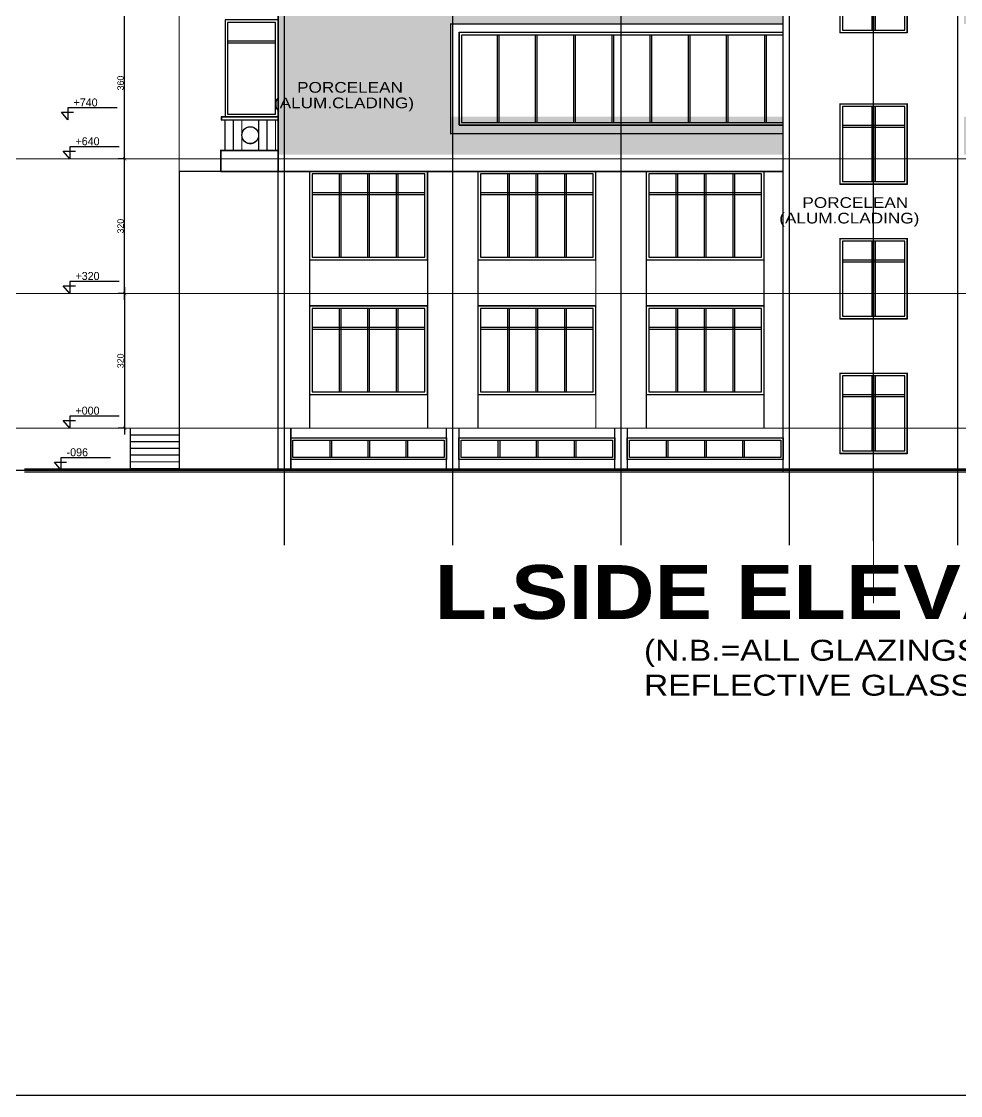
# Model space of a CAD drawing. Extents: x 250879 to 348495, y -51522 to -9360.
# Drawn here: x 299606 to 301838, y -31243 to -28691 of the extents above; entities that cross this region are included whole.
import ezdxf

# ---------------------------------------------------------------- set-up
doc = ezdxf.new("R2010")
doc.units = 0
doc.layers.get('0').update_dxf_attribs({"linetype": 'CONTINUOUS'})
doc.layers.get('DEFPOINTS').update_dxf_attribs({"color": 9, "linetype": 'CONTINUOUS'})
doc.layers.add('A-text function', color=30, linetype='CONTINUOUS', lineweight=20)
doc.layers.add('VIS', color=8, linetype='CONTINUOUS', lineweight=18)
for name, color, linetype in [('AXIS', 1, 'CONTINUOUS'), ('CURTAIN', 150, 'CONTINUOUS'), ('DOOR', 4, 'CONTINUOUS'), ('TEXT', 3, 'CONTINUOUS'), ('WALL', 7, 'CONTINUOUS')]:
    doc.layers.add(name, color=color, linetype=linetype)
doc.styles.add('ARIAL', font='BOD_CR.TTF', dxfattribs={"width": 1.2})
doc.styles.get("Standard").update_dxf_attribs({"font": 'sanss___.ttf', "height": 15})
doc.styles.add('VITA', font='vinet.ttf')
doc.dimstyles.new('STANDARD$0', dxfattribs={"dimscale": 0, "dimtxt": 12, "dimasz": 8, "dimexe": 15, "dimexo": 0.0625, "dimgap": 2, "dimtad": 1, "dimdec": 0, "dimzin": 0, "dimdsep": 46, "dimtxsty": 'Standard', "dimblk1": 'ARCHTICK', "dimblk2": 'ARCHTICK', "dimsah": 1, "dimcen": 0.09, "dimdle": 15, "dimclrd": 3, "dimclre": 3, "dimclrt": 3, "dimazin": 0, "dimtfac": 1, "dimtdec": 0, "dimtofl": 0, "dimtmove": 1, "dimatfit": 3, "dimldrblk": 'ARCHTICK', "dimfxl": 1.0455, "dimfxlon": 1, "dimtolj": 1, "dimtzin": 0, "dimarcsym": 0})

# ---------------------------------------------------------------- blocks, each defined once
blk = doc.blocks.new('_ARCHTICK')
at = {"color": 0, "linetype": 'ByBlock', "const_width": 0.15}
blk.add_lwpolyline([(-0.5, -0.5), (0.5, 0.5)], dxfattribs=at)
blk = doc.blocks.new('*D254')
at = {"layer": 'DEFPOINTS', "color": 0, "linetype": 'Continuous', "transparency": 16777216}
for p in [(299851.4, -29017), (299872.2, -29017), (299872.2, -29337)]:
    blk.add_point(p, dxfattribs=at)
at = {"layer": 'WALL', "color": 3, "linetype": 'Continuous', "lineweight": -2, "transparency": 16777216}
for p, q in [((299851.4, -29352), (299851.4, -29002)), ((299852.4, -29017), (299836.4, -29017)), ((299852.4, -29337), (299836.4, -29337))]:
    blk.add_line(p, q, dxfattribs=at)
at = {"layer": 'WALL', "color": 3, "linetype": 'Continuous', "lineweight": -2, "transparency": 16777216, "xscale": 8, "yscale": 8, "zscale": 8}
for p, rotation in [((299851.4, -29017), 90), ((299851.4, -29337), 270)]:
    blk.add_blockref('_ARCHTICK', p, dxfattribs=dict(at, rotation=rotation))
at = {"layer": 'WALL', "color": 3, "linetype": 'Continuous', "transparency": 16777216, "insert": (299841.7, -29177), "char_height": 15, "attachment_point": 5, "rotation": 90}
blk.add_mtext('\\A1;320', dxfattribs=at)
blk = doc.blocks.new('*D255')
at = {"layer": 'DEFPOINTS', "color": 0, "linetype": 'Continuous', "transparency": 16777216}
for p in [(299812.8, -28657), (299851.4, -28657), (299872.2, -29017)]:
    blk.add_point(p, dxfattribs=at)
at = {"layer": 'WALL', "color": 3, "linetype": 'Continuous', "lineweight": -2, "transparency": 16777216}
for p, q in [((299850.3, -28657), (299866.4, -28657)), ((299851.4, -29032), (299851.4, -28642)), ((299852.4, -29017), (299836.4, -29017))]:
    blk.add_line(p, q, dxfattribs=at)
at = {"layer": 'WALL', "color": 3, "linetype": 'Continuous', "lineweight": -2, "transparency": 16777216, "xscale": 8, "yscale": 8, "zscale": 8}
for p, rotation in [((299851.4, -28657), 90), ((299851.4, -29017), 270)]:
    blk.add_blockref('_ARCHTICK', p, dxfattribs=dict(at, rotation=rotation))
at = {"layer": 'WALL', "color": 3, "linetype": 'Continuous', "transparency": 16777216, "insert": (299841.7, -28837), "char_height": 15, "attachment_point": 5, "rotation": 90}
blk.add_mtext('\\A1;360', dxfattribs=at)
blk = doc.blocks.new('*D253')
at = {"layer": 'DEFPOINTS', "color": 0, "linetype": 'Continuous', "transparency": 16777216}
for p in [(299851.4, -29337), (299851.4, -29657), (299851.4, -29657)]:
    blk.add_point(p, dxfattribs=at)
at = {"layer": 'WALL', "color": 3, "linetype": 'Continuous', "lineweight": -2, "transparency": 16777216}
for p, q in [((299851.4, -29337), (299836.4, -29337)), ((299851.4, -29322), (299851.4, -29672)), ((299851.4, -29657), (299836.4, -29657))]:
    blk.add_line(p, q, dxfattribs=at)
at = {"layer": 'WALL', "color": 3, "linetype": 'Continuous', "lineweight": -2, "transparency": 16777216, "xscale": 8, "yscale": 8, "zscale": 8}
for p, rotation in [((299851.4, -29337), 90), ((299851.4, -29657), 270)]:
    blk.add_blockref('_ARCHTICK', p, dxfattribs=dict(at, rotation=rotation))
at = {"layer": 'WALL', "color": 3, "linetype": 'Continuous', "transparency": 16777216, "insert": (299841.7, -29497), "char_height": 15, "attachment_point": 5, "rotation": 90}
blk.add_mtext('\\A1;320', dxfattribs=at)
blk = doc.blocks.new('LIME')
at = {"layer": 'DOOR'}
for p, q in [((244475.4, -28849), (244460, -28830.9)), ((244460, -28830.9), (244489, -28830.9)), ((244593, -28820.3), (244475.4, -28820.3)), ((244475.4, -28820.3), (244475.4, -28849))]:
    blk.add_line(p, q, dxfattribs=at)

msp = doc.modelspace()

# ---------------------------------------------------------------- hatches: boundary and pattern name
at = {"layer": 'WALL', "linetype": 'Continuous'}
h = msp.add_hatch(dxfattribs=at)
h.set_pattern_fill('DOTS', color=30, scale=10, style=0)
h.set_pattern_definition([(180, (534678.427, 6740.546), (-7.9375, 15.875), [0, -15.875])])
h.paths.add_polyline_path([(301416.1812, -29007.00774), (301416.1812, -28597.00774), (300626.1812, -28597.00774), (300626.1812, -26767.00774), (300216.1812, -26767.00774), (300216.1812, -29007.00774)])
h.paths.add_polyline_path([(301846.34579, -28597.00774), (301846.34579, -29007.00774), (303051.51037, -29007.00774), (303051.51037, -26767.00774), (302636.34579, -26767.00774), (302636.34579, -28597.00774)])
h.paths.add_polyline_path([(301416.1812, -28917.00774), (301416.1812, -28697.00774), (300626.1812, -28697.00774), (300626.1812, -28917.00774)])
h.paths.add_polyline_path([(301846.34579, -28697.00774), (301846.34579, -28917.00774), (302636.34579, -28917.00774), (302636.34579, -28697.00774)])

# ---------------------------------------------------------------- linework, layer by layer
at = {"layer": 'AXIS'}
for p, q in [((301631.1812, -29924.53095), (301631.1812, -25139.87937)), ((300231.1812, -29935.19605), (300231.1812, -25772.96771)), ((300631.1812, -29935.19605), (300631.1812, -25772.96771)), ((301031.1812, -29935.19605), (301031.1812, -25772.96771)), ((301431.1812, -29935.19605), (301431.1812, -25772.96771)), ((301831.1812, -29935.19605), (301831.1812, -25771.29551))]:
    msp.add_line(p, q, dxfattribs=at)
at = {"layer": 'CURTAIN', "linetype": 'Continuous'}
for p, q in [((301627.26349, -28533.00774), (301627.26349, -28711.00774)), ((301631.26349, -28533.00774), (301631.26349, -28711.00774)), ((301635.26349, -28533.00774), (301635.26349, -28711.00774)), ((300736.45775, -28723.00774), (300736.45775, -28931.00774)), ((300740.45775, -28723.00774), (300740.45775, -28931.00774)), ((300827.26349, -28723.00774), (300827.26349, -28931.00774)), ((300831.26349, -28723.00774), (300831.26349, -28931.00774)), ((300918.06924, -28723.00774), (300918.06924, -28931.00774)), ((300922.06924, -28723.00774), (300922.06924, -28931.00774)), ((301008.87498, -28723.00774), (301008.87498, -28931.00774)), ((301012.87498, -28723.00774), (301012.87498, -28931.00774)), ((301099.68073, -28723.00774), (301099.68073, -28931.00774)), ((301103.68073, -28723.00774), (301103.68073, -28931.00774)), ((301190.48647, -28723.00774), (301190.48647, -28931.00774)), ((301194.48647, -28723.00774), (301194.48647, -28931.00774)), ((301281.29222, -28723.00774), (301281.29222, -28931.00774)), ((301285.29222, -28723.00774), (301285.29222, -28931.00774)), ((301372.09796, -28723.00774), (301372.09796, -28931.00774)), ((301376.09796, -28723.00774), (301376.09796, -28931.00774)), ((300095.95326, -28736.85035), (300210.1812, -28736.85035)), ((300095.95326, -28741.85035), (300210.1812, -28741.85035)), ((301627.26349, -28893.00774), (301627.26349, -29071.00774)), ((301631.26349, -28893.00774), (301631.26349, -29071.00774)), ((301635.26349, -28893.00774), (301635.26349, -29071.00774)), ((301557.26349, -28936.85035), (301705.26349, -28936.85035)), ((301557.26349, -28941.85035), (301705.26349, -28941.85035)), ((299981.01662, -29047.00774), (299981.01662, -29757.00774)), ((300361.29848, -29053.00774), (300361.29848, -29251.00774)), ((300365.29848, -29053.00774), (300365.29848, -29251.00774)), ((300428.59891, -29053.00774), (300428.59891, -29251.00774)), ((300432.59891, -29053.00774), (300432.59891, -29251.00774)), ((300496.89934, -29053.00774), (300496.89934, -29251.00774)), ((300500.89934, -29053.00774), (300500.89934, -29251.00774)), ((300761.29848, -29053.00774), (300761.29848, -29251.00774)), ((300765.29848, -29053.00774), (300765.29848, -29251.00774)), ((300828.59891, -29053.00774), (300828.59891, -29251.00774)), ((300832.59891, -29053.00774), (300832.59891, -29251.00774)), ((300896.89934, -29053.00774), (300896.89934, -29251.00774)), ((300900.89934, -29053.00774), (300900.89934, -29251.00774)), ((301161.29848, -29053.00774), (301161.29848, -29251.00774)), ((301165.29848, -29053.00774), (301165.29848, -29251.00774)), ((301228.59891, -29053.00774), (301228.59891, -29251.00774)), ((301232.59891, -29053.00774), (301232.59891, -29251.00774)), ((301296.89934, -29053.00774), (301296.89934, -29251.00774)), ((301300.89934, -29053.00774), (301300.89934, -29251.00774)), ((300297.01662, -29096.85035), (300565.1812, -29096.85035)), ((300297.01662, -29101.85035), (300565.1812, -29101.85035)), ((300697.01662, -29096.85035), (300965.1812, -29096.85035)), ((300697.01662, -29101.85035), (300965.1812, -29101.85035)), ((301097.01662, -29096.85035), (301365.1812, -29096.85035)), ((301097.01662, -29101.85035), (301365.1812, -29101.85035)), ((301627.26349, -29213.00774), (301627.26349, -29391.00774)), ((301631.26349, -29213.00774), (301631.26349, -29391.00774)), ((301635.26349, -29213.00774), (301635.26349, -29391.00774)), ((301557.26349, -29256.85035), (301705.26349, -29256.85035)), ((301557.26349, -29261.85035), (301705.26349, -29261.85035)), ((300361.29848, -29373.00774), (300361.29848, -29571.00774)), ((300365.29848, -29373.00774), (300365.29848, -29571.00774)), ((300428.59891, -29373.00774), (300428.59891, -29571.00774)), ((300432.59891, -29373.00774), (300432.59891, -29571.00774)), ((300496.89934, -29373.00774), (300496.89934, -29571.00774)), ((300500.89934, -29373.00774), (300500.89934, -29571.00774)), ((300761.29848, -29373.00774), (300761.29848, -29571.00774)), ((300765.29848, -29373.00774), (300765.29848, -29571.00774)), ((300828.59891, -29373.00774), (300828.59891, -29571.00774)), ((300832.59891, -29373.00774), (300832.59891, -29571.00774)), ((300896.89934, -29373.00774), (300896.89934, -29571.00774)), ((300900.89934, -29373.00774), (300900.89934, -29571.00774)), ((301161.29848, -29373.00774), (301161.29848, -29571.00774)), ((301165.29848, -29373.00774), (301165.29848, -29571.00774)), ((301228.59891, -29373.00774), (301228.59891, -29571.00774)), ((301232.59891, -29373.00774), (301232.59891, -29571.00774)), ((301296.89934, -29373.00774), (301296.89934, -29571.00774)), ((301300.89934, -29373.00774), (301300.89934, -29571.00774)), ((300297.01662, -29416.85035), (300565.1812, -29416.85035)), ((300297.01662, -29421.85035), (300565.1812, -29421.85035)), ((300357.09891, -29416.85035), (300505.09891, -29416.85035)), ((300357.09891, -29421.85035), (300505.09891, -29421.85035)), ((300697.01662, -29416.85035), (300965.1812, -29416.85035)), ((300697.01662, -29421.85035), (300965.1812, -29421.85035)), ((300757.09891, -29416.85035), (300905.09891, -29416.85035)), ((300757.09891, -29421.85035), (300905.09891, -29421.85035)), ((301097.01662, -29416.85035), (301365.1812, -29416.85035)), ((301097.01662, -29421.85035), (301365.1812, -29421.85035)), ((301157.09891, -29416.85035), (301305.09891, -29416.85035)), ((301157.09891, -29421.85035), (301305.09891, -29421.85035)), ((301627.26349, -29533.00774), (301627.26349, -29711.00774)), ((301631.26349, -29533.00774), (301631.26349, -29711.00774)), ((301635.26349, -29533.00774), (301635.26349, -29711.00774)), ((301557.26349, -29576.85035), (301705.26349, -29576.85035)), ((301557.26349, -29581.85035), (301705.26349, -29581.85035)), ((300338.70671, -29685.35259), (300338.70671, -29726.68449)), ((300342.70671, -29685.35259), (300342.70671, -29726.68449)), ((300429.59891, -29685.35259), (300429.59891, -29726.68449)), ((300433.59891, -29685.35259), (300433.59891, -29726.68449)), ((300519.65569, -29685.35259), (300519.65569, -29726.68449)), ((300523.65569, -29685.35259), (300523.65569, -29726.68449)), ((300738.70671, -29685.35259), (300738.70671, -29726.68449)), ((300742.70671, -29685.35259), (300742.70671, -29726.68449)), ((300829.59891, -29685.35259), (300829.59891, -29726.68449)), ((300833.59891, -29685.35259), (300833.59891, -29726.68449)), ((300919.65569, -29685.35259), (300919.65569, -29726.68449)), ((300923.65569, -29685.35259), (300923.65569, -29726.68449)), ((301138.70671, -29685.35259), (301138.70671, -29726.68449)), ((301142.70671, -29685.35259), (301142.70671, -29726.68449)), ((301229.59891, -29685.35259), (301229.59891, -29726.68449)), ((301233.59891, -29685.35259), (301233.59891, -29726.68449)), ((301319.65569, -29685.35259), (301319.65569, -29726.68449)), ((301323.65569, -29685.35259), (301323.65569, -29726.68449))]:
    msp.add_line(p, q, dxfattribs=at)
for points in [[(301705.26349, -28533.00774), (301557.26349, -28533.00774), (301557.26349, -28711.00774), (301705.26349, -28711.00774)], [(300210.1812, -28693.00774), (300095.95326, -28693.00774), (300095.95326, -28911.00774), (300210.1812, -28911.00774)], [(301705.26349, -28893.00774), (301557.26349, -28893.00774), (301557.26349, -29071.00774), (301705.26349, -29071.00774)], [(300565.1812, -29053.00774), (300297.01662, -29053.00774), (300297.01662, -29251.00774), (300565.1812, -29251.00774)], [(300965.1812, -29053.00774), (300697.01662, -29053.00774), (300697.01662, -29251.00774), (300965.1812, -29251.00774)], [(301365.1812, -29053.00774), (301097.01662, -29053.00774), (301097.01662, -29251.00774), (301365.1812, -29251.00774)], [(301705.26349, -29213.00774), (301557.26349, -29213.00774), (301557.26349, -29391.00774), (301705.26349, -29391.00774)], [(300565.1812, -29373.00774), (300297.01662, -29373.00774), (300297.01662, -29571.00774), (300565.1812, -29571.00774)], [(300965.1812, -29373.00774), (300697.01662, -29373.00774), (300697.01662, -29571.00774), (300965.1812, -29571.00774)], [(301365.1812, -29373.00774), (301097.01662, -29373.00774), (301097.01662, -29571.00774), (301365.1812, -29571.00774)], [(301705.26349, -29533.00774), (301557.26349, -29533.00774), (301557.26349, -29711.00774), (301705.26349, -29711.00774)], [(300246.01662, -29680.35259), (300616.1812, -29680.35259), (300616.1812, -29731.68449), (300246.01662, -29731.68449)], [(300251.01662, -29685.35259), (300611.1812, -29685.35259), (300611.1812, -29726.68449), (300251.01662, -29726.68449)], [(300646.01662, -29680.35259), (301016.1812, -29680.35259), (301016.1812, -29731.68449), (300646.01662, -29731.68449)], [(300651.01662, -29685.35259), (301011.1812, -29685.35259), (301011.1812, -29726.68449), (300651.01662, -29726.68449)], [(301046.01662, -29680.35259), (301416.1812, -29680.35259), (301416.1812, -29731.68449), (301046.01662, -29731.68449)], [(301051.01662, -29685.35259), (301411.1812, -29685.35259), (301411.1812, -29726.68449), (301051.01662, -29726.68449)]]:
    msp.add_lwpolyline(points, close=True, dxfattribs=at)
msp.add_lwpolyline([(301416.1812, -28723.00774), (300652.1812, -28723.00774), (300652.1812, -28931.00774), (301416.1812, -28931.00774)], dxfattribs=at)
at = {"layer": 'VIS', "ltscale": 0.0001}
for p, q in [((301631.26349, -30072.58538), (301631.26349, -26183.10463)), ((303732.78408, -29017.00774), (299470.79317, -29017.00774)), ((303678.91532, -29337.00774), (299470.79317, -29337.00774)), ((303678.91532, -29657.00774), (299470.79317, -29657.00774))]:
    msp.add_line(p, q, dxfattribs=at)
at = {"layer": 'WALL', "linetype": 'Continuous'}
for points in [[(260472.89313, -16380.03703), (311150.81778, -16380.03703), (311150.81778, -31242.63333), (260472.89313, -31242.63333)], [(301711.26349, -28527.00774), (301551.26349, -28527.00774), (301551.26349, -28717.00774), (301711.26349, -28717.00774)], [(300216.1812, -28687.00774), (300089.95326, -28687.00774), (300089.95326, -28917.00774), (300216.1812, -28917.00774)], [(301711.26349, -28887.00774), (301551.26349, -28887.00774), (301551.26349, -29077.00774), (301711.26349, -29077.00774)], [(300081.95326, -28917.00774), (300216.1812, -28917.00774), (300216.1812, -28925.00774), (300081.95326, -28925.00774)], [(300216.1812, -28997.00774), (300079.95326, -28997.00774), (300079.95326, -29047.00774), (300216.1812, -29047.00774)], [(300079.95326, -28997.00774), (300216.1812, -28997.00774), (300216.1812, -29047.00774), (300079.95326, -29047.00774)], [(300571.1812, -29047.00774), (300291.01662, -29047.00774), (300291.01662, -29257.00774), (300571.1812, -29257.00774)], [(300971.1812, -29047.00774), (300691.01662, -29047.00774), (300691.01662, -29257.00774), (300971.1812, -29257.00774)], [(301371.1812, -29047.00774), (301091.01662, -29047.00774), (301091.01662, -29257.00774), (301371.1812, -29257.00774)], [(301711.26349, -29207.00774), (301551.26349, -29207.00774), (301551.26349, -29397.00774), (301711.26349, -29397.00774)], [(300571.1812, -29367.00774), (300291.01662, -29367.00774), (300291.01662, -29577.00774), (300571.1812, -29577.00774)], [(300971.1812, -29367.00774), (300691.01662, -29367.00774), (300691.01662, -29577.00774), (300971.1812, -29577.00774)], [(301371.1812, -29367.00774), (301091.01662, -29367.00774), (301091.01662, -29577.00774), (301371.1812, -29577.00774)], [(301711.26349, -29527.00774), (301551.26349, -29527.00774), (301551.26349, -29717.00774), (301711.26349, -29717.00774)]]:
    msp.add_lwpolyline(points, close=True, dxfattribs=at)
for points in [[(301416.1812, -25997.00774), (300216.1812, -25997.00774), (300216.1812, -29047.00774), (301416.1812, -29047.00774)], [(300216.1812, -26737.00774), (300216.1812, -29047.00774), (301416.1812, -29047.00774)], [(301416.1812, -28697.00774), (300626.1812, -28697.00774), (300626.1812, -28957.00774), (301416.1812, -28957.00774)], [(301416.1812, -28717.00774), (300646.1812, -28717.00774), (300646.1812, -28937.00774), (301416.1812, -28937.00774)], [(300216.1812, -28997.00774), (300079.95326, -28997.00774), (300079.95326, -29047.00774), (300216.1812, -29047.00774)], [(300246.1812, -29657.00774), (300246.1812, -29757.00774), (300216.1812, -29757.00774), (300216.1812, -29657.00774)]]:
    msp.add_lwpolyline(points, dxfattribs=at)
at = {"layer": 'WALL', "linetype": 'Continuous', "const_width": 3}
for points in [[(301416.1812, -29761.00774), (301416.1812, -25993.40573)], [(299981.01662, -26447.00774), (299981.01662, -29047.00774), (300216.1812, -29047.00774)], [(301416.1812, -29047.00774), (300216.1812, -29047.00774), (300216.1812, -26737.00774)], [(300216.1812, -26737.00774), (300216.1812, -29047.00774), (301416.1812, -29047.00774)], [(301551.26349, -28527.00774), (301551.26349, -28717.00774)], [(301551.26349, -28527.00774), (301711.26349, -28527.00774), (301711.26349, -28717.00774), (301551.26349, -28717.00774), (301551.26349, -28527.00774)], [(301711.26349, -28527.00774), (301711.26349, -28717.00774)], [(301416.1812, -28697.00774), (300626.1812, -28697.00774), (300626.1812, -28957.00774), (301416.1812, -28957.00774)], [(300646.1812, -28717.00774), (300646.1812, -28717.00774), (301416.1812, -28717.00774)], [(301416.1812, -28717.00774), (300646.1812, -28717.00774), (300646.1812, -28937.00774)], [(301551.26349, -28887.00774), (301551.26349, -29077.00774)], [(301551.26349, -28887.00774), (301711.26349, -28887.00774), (301711.26349, -29077.00774), (301551.26349, -29077.00774), (301551.26349, -28887.00774)], [(301711.26349, -28887.00774), (301711.26349, -29077.00774)], [(300089.95326, -28917.00774), (300216.1812, -28917.00774)], [(300089.95326, -28925.00774), (300089.95326, -28997.00774)], [(300089.95326, -28997.00774), (300089.95326, -28925.00774)], [(300089.95326, -28925.00774), (300089.95326, -28997.00774)], [(300089.95326, -28925.00774), (300089.95326, -28997.00774)], [(300089.95326, -28925.00774), (300216.1812, -28925.00774)], [(300646.1812, -28937.00774), (300646.1812, -28937.00774), (301416.1812, -28937.00774)], [(300089.95326, -29047.00774), (300079.95326, -29047.00774), (300079.95326, -28997.00774), (300216.1812, -28997.00774)], [(299981.01662, -29047.00774), (299981.01662, -29753.92907)], [(300216.1812, -29047.00774), (300079.95326, -29047.00774)], [(300216.1812, -29047.00774), (300216.1812, -29757.00774)], [(300291.01662, -29047.00774), (300291.01662, -29657.00774)], [(300291.01662, -29047.00774), (300291.01662, -29257.00774)], [(300291.01662, -29047.00774), (300291.01662, -29257.00774)], [(300571.1812, -29047.00774), (300571.1812, -29257.00774)], [(300571.34579, -29047.00774), (300571.34579, -29657.00774)], [(300691.01662, -29047.00774), (300691.01662, -29657.00774)], [(300691.01662, -29047.00774), (300691.01662, -29257.00774)], [(300691.01662, -29047.00774), (300691.01662, -29257.00774)], [(300971.1812, -29047.00774), (300971.1812, -29657.00774)], [(300971.1812, -29047.00774), (300971.1812, -29257.00774)], [(301091.01662, -29047.00774), (301091.01662, -29657.00774)], [(301091.01662, -29047.00774), (301091.01662, -29257.00774)], [(301091.01662, -29047.00774), (301091.01662, -29257.00774)], [(301371.1812, -29047.00774), (301371.1812, -29257.00774)], [(301371.1812, -29047.00774), (301371.1812, -29657.00774)], [(301551.26349, -29207.00774), (301551.26349, -29397.00774)], [(301551.26349, -29207.00774), (301711.26349, -29207.00774), (301711.26349, -29397.00774), (301551.26349, -29397.00774), (301551.26349, -29207.00774)], [(301711.26349, -29207.00774), (301711.26349, -29397.00774)], [(300291.01662, -29257.00774), (300571.1812, -29257.00774)], [(300691.01662, -29257.00774), (300971.1812, -29257.00774)], [(301091.01662, -29257.00774), (301371.1812, -29257.00774)], [(300291.01662, -29365.77676), (300571.1812, -29365.77676)], [(300291.01662, -29367.00774), (300291.01662, -29577.00774)], [(300571.1812, -29367.00774), (300571.1812, -29577.00774)], [(300691.01662, -29365.77676), (300971.1812, -29365.77676)], [(300691.01662, -29367.00774), (300691.01662, -29577.00774)], [(300971.1812, -29367.00774), (300971.1812, -29577.00774)], [(301091.01662, -29365.77676), (301371.1812, -29365.77676)], [(301091.01662, -29367.00774), (301091.01662, -29577.00774)], [(301371.1812, -29367.00774), (301371.1812, -29577.00774)], [(301551.26349, -29527.00774), (301551.26349, -29717.00774)], [(301551.26349, -29527.00774), (301711.26349, -29527.00774), (301711.26349, -29717.00774), (301551.26349, -29717.00774), (301551.26349, -29527.00774)], [(301711.26349, -29527.00774), (301711.26349, -29717.00774)], [(300291.01662, -29577.00774), (300571.1812, -29577.00774)], [(300691.01662, -29577.00774), (300971.1812, -29577.00774)], [(301091.01662, -29577.00774), (301371.1812, -29577.00774)], [(299981.01662, -29657.00774), (299864.7875, -29657.00774), (299864.7875, -29753.92907)], [(299981.01662, -29657.00774), (299981.01662, -29673.00774), (299864.7875, -29673.00774)], [(299981.01662, -29673.00774), (299981.01662, -29689.00774), (299864.7875, -29689.00774)], [(300216.1812, -29657.00774), (301416.1812, -29657.00774)], [(300246.1812, -29657.00774), (300246.1812, -29757.00774)], [(300616.1812, -29657.00774), (300616.1812, -29757.00774)], [(300646.1812, -29657.00774), (300646.1812, -29757.00774)], [(301016.1812, -29657.00774), (301016.1812, -29757.00774)], [(301046.1812, -29657.00774), (301046.1812, -29757.00774)], [(301416.1812, -29657.00774), (301416.1812, -29757.00774)], [(299981.01662, -29689.00774), (299981.01662, -29705.00774), (299864.7875, -29705.00774)], [(299981.01662, -29705.00774), (299981.01662, -29721.00774), (299864.7875, -29721.00774)], [(299981.01662, -29721.00774), (299981.01662, -29737.00774), (299864.7875, -29737.00774)], [(299613.08268, -29753.92907), (303836.11598, -29753.92907)], [(299981.01662, -29737.00774), (299981.01662, -29753.00774), (299864.7875, -29753.00774)], [(299315.31964, -29757.00774), (304152.62475, -29757.00774)], [(299613.08268, -29761.00774), (303836.11598, -29761.00774)], [(301331.10403, -29757.00774), (301931.42296, -29757.00774)]]:
    msp.add_lwpolyline(points, dxfattribs=at)
at = {"layer": 'WALL', "color": 30, "linetype": 'Continuous', "const_width": 3}
for points in [[(300089.95326, -28917.00774), (300081.95326, -28917.00774), (300081.95326, -28925.00774), (300216.1812, -28925.00774)], [(300216.1812, -28917.00774), (300081.95326, -28917.00774)], [(300089.95326, -28997.00774), (300089.95326, -28925.00774)], [(300109.95326, -28925.00774), (300109.95326, -28997.00774)], [(300129.95326, -28925.00774), (300129.95326, -28997.00774)], [(300129.95326, -28925.00774), (300129.95326, -28997.00774)], [(300169.95326, -28925.00774), (300169.95326, -28997.00774)], [(300189.95326, -28925.00774), (300189.95326, -28997.00774)], [(300209.95326, -28925.00774), (300209.95326, -28997.00774)]]:
    msp.add_lwpolyline(points, dxfattribs=at)
msp.add_lwpolyline([(300149.95326, -28981.00774, -1), (300149.95326, -28941.00774, -1), (300149.95326, -28981.00774, -1)], format="xyb", dxfattribs=at)
at = {"layer": 'WALL', "color": 30, "linetype": 'Continuous'}
msp.add_circle((300149.95326, -28961.00774), 20, dxfattribs=at)

# ---------------------------------------------------------------- block references
at = {"layer": 'WALL', "linetype": 'Continuous'}
for p in [(55241.02323, -75.64084), (55245.66567, -167.97585), (55245.66567, -487.97585), (55245.66567, -807.97585), (55224.59533, -906.86172)]:
    msp.add_blockref('LIME', p, dxfattribs=at)

# ---------------------------------------------------------------- texts
at = {"layer": 'A-text function', "style": 'ARIAL'}
for s, insert, char_height, width, attachment_point in [('PORCELEAN', (300512.74895, -28834.58682), 25.4016, 769.5478784, 3), ('(ALUM.CLADING)', (300539.19605, -28871.49344), 25.4016, 769.5478784, 3), ('PORCELEAN', (301713.61245, -29108.36374), 25.4016, 769.5478784, 3), ('(ALUM.CLADING)', (301740.05955, -29145.27037), 25.4016, 769.5478784, 3), ('(N.B.=ALL GLAZINGS ARE NON REFLECTI{\\W1.2;VE GLASS)}', (301085.62822, -30159.83661), 49.787136, 1341.3223434, 1)]:
    msp.add_mtext(s, dxfattribs=dict(at, insert=insert, char_height=char_height, width=width, attachment_point=attachment_point))
at = {"layer": 'TEXT', "char_height": 19.008, "width": 1279.0191168, "attachment_point": 1, "rotation": 359.87305455}
for s, insert in [('{\\fStylus BT|b0|i0|c0|p34;+740}', (299729.96173, -28873.50461)), ('{\\fStylus BT|b0|i0|c0|p34;+640}', (299734.60417, -28965.83962)), ('{\\fStylus BT|b0|i0|c0|p34;+320}', (299734.60417, -29285.83962)), ('{\\fStylus BT|b0|i0|c0|p34;+000}', (299734.60417, -29605.83962)), ('{\\fStylus BT|b0|i0|c0|p34;-096}', (299713.53382, -29704.72549))]:
    msp.add_mtext(s, dxfattribs=dict(at, insert=insert))
at = {"layer": 'WALL', "insert": (302475.24919, -29982.37184), "char_height": 128, "attachment_point": 3, "style": 'VITA'}
msp.add_mtext('{\\fArial Black|b0|i0|c0|p34;L.SIDE ELEVATION}', dxfattribs=at)

# ---------------------------------------------------------------- dimensions: what is measured, and where the dimension line sits
at = {"layer": 'WALL', "linetype": 'Continuous'}
for base, p1, p2, picture, middle in [((299851.39133, -28657.00774), (299872.17618, -29017.00774), (299812.791, -28657.00774), '*D255', (299841.6547, -28837.00774)), ((299851.39133, -29017.00774), (299872.17618, -29337.00774), (299872.17618, -29017.00774), '*D254', (299841.6547, -29177.00774)), ((299851.39133, -29657.00774), (299851.39133, -29337.00774), (299851.39133, -29657.00774), '*D253', (299841.6547, -29497.00774))]:
    dim = msp.add_linear_dim(base=base, p1=p1, p2=p2, angle=90, dimstyle='STANDARD$0', override={"dimscale": 1}, dxfattribs=at)
    dim.commit()
    dim.dimension.update_dxf_attribs({"geometry": picture, "text_midpoint": middle})

doc.saveas('drawing.dxf')
